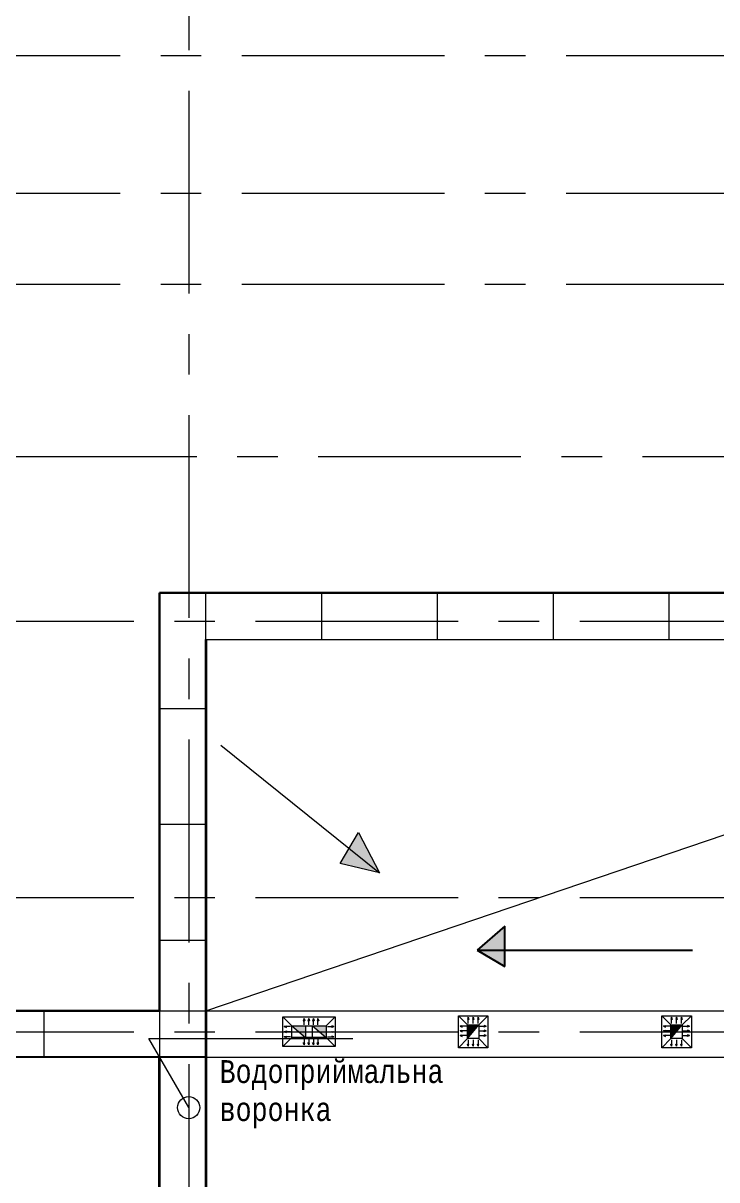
# Model space of a CAD drawing. Header units: millimetres. Extents: x -689206 to 4969298, y -1019800 to 703299.
# Drawn here: x 233312 to 240919, y -346486 to -333808 of the extents above; entities that cross this region are included whole.
import ezdxf

# ---------------------------------------------------------------- set-up
doc = ezdxf.new("R2010")
doc.units = ezdxf.units.MM
doc.linetypes.add('JIS_02_4.0', pattern=[5.5, 4, -1.5])
doc.linetypes.add('осеваяX2', pattern=[101.6, 63.5, -12.7, 12.7, -12.7])
doc.layers.add('кровля', color=211, linetype='Continuous')
doc.layers.add('четотам', color=7, linetype='Continuous')
for name, color, linetype, lineweight in [('РАЗМЕРЫ', 7, 'Continuous', 9), ('сваи', 7, 'JIS_02_4.0', 30), ('стены', 7, 'Continuous', 20)]:
    doc.layers.add(name, color=color, linetype=linetype, lineweight=lineweight)
doc.styles.add('Аннотативный', font='isocteur.ttf', dxfattribs={"width": 0.7, "height": 250})

msp = doc.modelspace()

# ---------------------------------------------------------------- hatches: boundary and pattern name
at = {"layer": 'кровля', "lineweight": 15}
h = msp.add_hatch(color=7, dxfattribs=at)
h.dxf.hatch_style = 1
h.paths.add_polyline_path([(236392.3, -344741.7), (236400.4, -344741.7), (236392.3, -344718)])
h.paths.add_polyline_path([(236384.2, -344741.7), (236392.3, -344741.7), (236392.3, -344718)])
h = msp.add_hatch(color=7, dxfattribs=at)
h.dxf.hatch_style = 1
h.paths.add_polyline_path([(236443.5, -344718), (236435.4, -344741.7), (236443.5, -344741.7)])
h.paths.add_polyline_path([(236443.5, -344718), (236443.5, -344741.7), (236451.7, -344741.7)])
h = msp.add_hatch(color=7, dxfattribs=at)
h.dxf.hatch_style = 1
h.paths.add_polyline_path([(236494.8, -344718), (236486.7, -344741.7), (236494.8, -344741.7)])
h.paths.add_polyline_path([(236494.8, -344718), (236494.8, -344741.7), (236502.9, -344741.7)])
h = msp.add_hatch(color=7, dxfattribs=at)
h.dxf.hatch_style = 1
h.paths.add_polyline_path([(236544.6, -344718), (236536.4, -344741.7), (236544.6, -344741.7)])
h.paths.add_polyline_path([(236544.6, -344718), (236544.6, -344741.7), (236552.7, -344741.7)])
at = {"layer": 'кровля', "lineweight": 15, "true_color": 0x000000}
h = msp.add_hatch(color=18, dxfattribs=at)
h.dxf.hatch_style = 1
h.paths.add_polyline_path([(238191.7, -344726.8), (238199.8, -344726.8), (238191.7, -344703.2)])
h.paths.add_polyline_path([(238183.5, -344726.8), (238191.7, -344726.8), (238191.7, -344703.2)])
h = msp.add_hatch(color=18, dxfattribs=at)
h.dxf.hatch_style = 1
h.paths.add_polyline_path([(238247, -344726.8), (238255.1, -344726.8), (238247, -344703.2)])
h.paths.add_polyline_path([(238238.8, -344726.8), (238247, -344726.8), (238247, -344703.2)])
h = msp.add_hatch(color=18, dxfattribs=at)
h.dxf.hatch_style = 1
h.paths.add_polyline_path([(238302.2, -344703.2), (238294.1, -344726.8), (238302.2, -344726.8)])
h.paths.add_polyline_path([(238302.2, -344703.2), (238302.2, -344726.8), (238310.4, -344726.8)])
h = msp.add_hatch(color=18, dxfattribs=at)
h.dxf.hatch_style = 1
h.paths.add_polyline_path([(240421.7, -344726.8), (240429.8, -344726.8), (240421.7, -344703.2)])
h.paths.add_polyline_path([(240413.5, -344726.8), (240421.7, -344726.8), (240421.7, -344703.2)])
h = msp.add_hatch(color=18, dxfattribs=at)
h.dxf.hatch_style = 1
h.paths.add_polyline_path([(240477, -344726.8), (240485.1, -344726.8), (240477, -344703.2)])
h.paths.add_polyline_path([(240468.8, -344726.8), (240477, -344726.8), (240477, -344703.2)])
h = msp.add_hatch(color=18, dxfattribs=at)
h.dxf.hatch_style = 1
h.paths.add_polyline_path([(240532.2, -344703.2), (240524.1, -344726.8), (240532.2, -344726.8)])
h.paths.add_polyline_path([(240532.2, -344703.2), (240532.2, -344726.8), (240540.4, -344726.8)])
at = {"layer": 'кровля', "lineweight": 15}
h = msp.add_hatch(color=7, dxfattribs=at)
h.dxf.hatch_style = 1
h.paths.add_polyline_path([(236175, -344806.7), (236198.6, -344814.9), (236198.6, -344806.7)])
h.paths.add_polyline_path([(236175, -344806.7), (236198.6, -344806.7), (236198.6, -344798.6)])
h = msp.add_hatch(color=7, dxfattribs=at)
h.dxf.hatch_style = 1
h.paths.add_polyline_path([(236695.3, -344806.7), (236695.3, -344814.9), (236718.9, -344806.7)])
h.paths.add_polyline_path([(236695.3, -344798.6), (236695.3, -344806.7), (236718.9, -344806.7)])
at = {"layer": 'кровля', "lineweight": 15, "true_color": 0x000000}
h = msp.add_hatch(color=18, dxfattribs=at)
h.dxf.hatch_style = 1
h.paths.add_polyline_path([(238103, -344802.6), (238126.6, -344810.7), (238126.6, -344802.6)])
h.paths.add_polyline_path([(238103, -344802.6), (238126.6, -344802.6), (238126.6, -344794.4)])
h = msp.add_hatch(color=18, dxfattribs=at)
h.dxf.hatch_style = 1
h.paths.add_polyline_path([(238103, -344853.8), (238126.6, -344862), (238126.6, -344853.8)])
h.paths.add_polyline_path([(238103, -344853.8), (238126.6, -344853.8), (238126.6, -344845.7)])
h = msp.add_hatch(color=18, dxfattribs=at)
h.dxf.hatch_style = 1
h.paths.add_polyline_path([(238367.3, -344802.6), (238367.3, -344810.7), (238390.9, -344802.6)])
h.paths.add_polyline_path([(238367.3, -344794.4), (238367.3, -344802.6), (238390.9, -344802.6)])
h = msp.add_hatch(color=18, dxfattribs=at)
h.dxf.hatch_style = 1
h.paths.add_polyline_path([(238367.3, -344853.8), (238367.3, -344862), (238390.9, -344853.8)])
h.paths.add_polyline_path([(238367.3, -344845.7), (238367.3, -344853.8), (238390.9, -344853.8)])
h = msp.add_hatch(color=18, dxfattribs=at)
h.dxf.hatch_style = 1
h.paths.add_polyline_path([(240333, -344802.6), (240356.6, -344810.7), (240356.6, -344802.6)])
h.paths.add_polyline_path([(240333, -344802.6), (240356.6, -344802.6), (240356.6, -344794.4)])
h = msp.add_hatch(color=18, dxfattribs=at)
h.dxf.hatch_style = 1
h.paths.add_polyline_path([(240333, -344853.8), (240356.6, -344862), (240356.6, -344853.8)])
h.paths.add_polyline_path([(240333, -344853.8), (240356.6, -344853.8), (240356.6, -344845.7)])
h = msp.add_hatch(color=18, dxfattribs=at)
h.dxf.hatch_style = 1
h.paths.add_polyline_path([(240597.3, -344802.6), (240597.3, -344810.7), (240620.9, -344802.6)])
h.paths.add_polyline_path([(240597.3, -344794.4), (240597.3, -344802.6), (240620.9, -344802.6)])
h = msp.add_hatch(color=18, dxfattribs=at)
h.dxf.hatch_style = 1
h.paths.add_polyline_path([(240597.3, -344853.8), (240597.3, -344862), (240620.9, -344853.8)])
h.paths.add_polyline_path([(240597.3, -344845.7), (240597.3, -344853.8), (240620.9, -344853.8)])
at = {"layer": 'кровля', "lineweight": 15}
h = msp.add_hatch(color=7, dxfattribs=at)
h.dxf.hatch_style = 1
h.paths.add_polyline_path([(236198.6, -344917.3), (236198.6, -344909.2), (236175, -344917.3)])
h.paths.add_polyline_path([(236198.6, -344925.4), (236198.6, -344917.3), (236175, -344917.3)])
h = msp.add_hatch(color=7, dxfattribs=at)
h.dxf.hatch_style = 1
h.paths.add_polyline_path([(236695.3, -344862), (236695.3, -344870.2), (236718.9, -344862)])
h.paths.add_polyline_path([(236695.3, -344853.9), (236695.3, -344862), (236718.9, -344862)])
h = msp.add_hatch(color=7, dxfattribs=at)
h.dxf.hatch_style = 1
h.paths.add_polyline_path([(236718.9, -344917.3), (236695.3, -344909.2), (236695.3, -344917.3)])
h.paths.add_polyline_path([(236718.9, -344917.3), (236695.3, -344917.3), (236695.3, -344925.4)])
at = {"layer": 'кровля', "lineweight": 15, "true_color": 0x000000}
h = msp.add_hatch(color=18, dxfattribs=at)
h.dxf.hatch_style = 1
h.paths.add_polyline_path([(238126.6, -344905.1), (238126.6, -344896.9), (238103, -344905.1)])
h.paths.add_polyline_path([(238126.6, -344913.2), (238126.6, -344905.1), (238103, -344905.1)])
h = msp.add_hatch(color=18, dxfattribs=at)
h.dxf.hatch_style = 1
h.paths.add_polyline_path([(238390.9, -344905.1), (238367.3, -344896.9), (238367.3, -344905.1)])
h.paths.add_polyline_path([(238390.9, -344905.1), (238367.3, -344905.1), (238367.3, -344913.2)])
h = msp.add_hatch(color=18, dxfattribs=at)
h.dxf.hatch_style = 1
h.paths.add_polyline_path([(240356.6, -344905.1), (240356.6, -344896.9), (240333, -344905.1)])
h.paths.add_polyline_path([(240356.6, -344913.2), (240356.6, -344905.1), (240333, -344905.1)])
h = msp.add_hatch(color=18, dxfattribs=at)
h.dxf.hatch_style = 1
h.paths.add_polyline_path([(240620.9, -344905.1), (240597.3, -344896.9), (240597.3, -344905.1)])
h.paths.add_polyline_path([(240620.9, -344905.1), (240597.3, -344905.1), (240597.3, -344913.2)])
at = {"layer": 'кровля', "lineweight": 15}
h = msp.add_hatch(color=7, dxfattribs=at)
h.dxf.hatch_style = 1
h.paths.add_polyline_path([(236392.3, -345006), (236400.4, -344982.4), (236392.3, -344982.4)])
h.paths.add_polyline_path([(236392.3, -345006), (236392.3, -344982.4), (236384.2, -344982.4)])
h = msp.add_hatch(color=7, dxfattribs=at)
h.dxf.hatch_style = 1
h.paths.add_polyline_path([(236443.5, -344982.4), (236435.4, -344982.4), (236443.5, -345006)])
h.paths.add_polyline_path([(236451.7, -344982.4), (236443.5, -344982.4), (236443.5, -345006)])
h = msp.add_hatch(color=7, dxfattribs=at)
h.dxf.hatch_style = 1
h.paths.add_polyline_path([(236494.8, -344982.4), (236486.7, -344982.4), (236494.8, -345006)])
h.paths.add_polyline_path([(236502.9, -344982.4), (236494.8, -344982.4), (236494.8, -345006)])
h = msp.add_hatch(color=7, dxfattribs=at)
h.dxf.hatch_style = 1
h.paths.add_polyline_path([(236544.6, -344982.4), (236536.4, -344982.4), (236544.6, -345006)])
h.paths.add_polyline_path([(236552.7, -344982.4), (236544.6, -344982.4), (236544.6, -345006)])
at = {"layer": 'кровля', "lineweight": 15, "true_color": 0x000000}
h = msp.add_hatch(color=18, dxfattribs=at)
h.dxf.hatch_style = 1
h.paths.add_polyline_path([(238199.8, -344997.2), (238191.7, -344997.2), (238191.7, -345020.8)])
h.paths.add_polyline_path([(238191.7, -344997.2), (238183.5, -344997.2), (238191.7, -345020.8)])
h = msp.add_hatch(color=18, dxfattribs=at)
h.dxf.hatch_style = 1
h.paths.add_polyline_path([(238255.1, -344997.2), (238247, -344997.2), (238247, -345020.8)])
h.paths.add_polyline_path([(238247, -344997.2), (238238.8, -344997.2), (238247, -345020.8)])
h = msp.add_hatch(color=18, dxfattribs=at)
h.dxf.hatch_style = 1
h.paths.add_polyline_path([(238302.2, -344997.2), (238294.1, -344997.2), (238302.2, -345020.8)])
h.paths.add_polyline_path([(238310.4, -344997.2), (238302.2, -344997.2), (238302.2, -345020.8)])
h = msp.add_hatch(color=18, dxfattribs=at)
h.dxf.hatch_style = 1
h.paths.add_polyline_path([(240429.8, -344997.2), (240421.7, -344997.2), (240421.7, -345020.8)])
h.paths.add_polyline_path([(240421.7, -344997.2), (240413.5, -344997.2), (240421.7, -345020.8)])
h = msp.add_hatch(color=18, dxfattribs=at)
h.dxf.hatch_style = 1
h.paths.add_polyline_path([(240485.1, -344997.2), (240477, -344997.2), (240477, -345020.8)])
h.paths.add_polyline_path([(240477, -344997.2), (240468.8, -344997.2), (240477, -345020.8)])
h = msp.add_hatch(color=18, dxfattribs=at)
h.dxf.hatch_style = 1
h.paths.add_polyline_path([(240532.2, -344997.2), (240524.1, -344997.2), (240532.2, -345020.8)])
h.paths.add_polyline_path([(240540.4, -344997.2), (240532.2, -344997.2), (240532.2, -345020.8)])
at = {"layer": 'РАЗМЕРЫ', "lineweight": 20, "ltscale": 150}
h = msp.add_hatch(color=256, dxfattribs=at)
h.dxf.hatch_style = 1
h.paths.add_polyline_path([(236633.8, -344924.5), (236633.8, -344799.5), (236483.8, -344799.5)])
h.paths.add_polyline_path([(236410.1, -344924.5), (236410.1, -344799.5), (236260.1, -344799.5)])
h = msp.add_hatch(color=256, dxfattribs=at)
h.dxf.hatch_style = 1
h.paths.add_polyline_path([(238309.5, -344787), (238184.5, -344787), (238184.5, -344937)])
h = msp.add_hatch(color=256, dxfattribs=at)
h.dxf.hatch_style = 1
h.paths.add_polyline_path([(240539.5, -344787), (240414.5, -344787), (240414.5, -344937)])
at = {"layer": 'сваи', "lineweight": 20, "ltscale": 15000}
h = msp.add_hatch(color=256, dxfattribs=at)
h.dxf.hatch_style = 1
h.paths.add_polyline_path([(236987.9, -342677.3), (236887, -342852.1), (237220, -343120.1)])
h.paths.add_polyline_path([(236887, -342852.1), (236790, -343020.1), (237220, -343120.1)])
h.paths.add_polyline_path([(238595.5, -343970.1), (238291.5, -343970.1), (238595.5, -344145.6)])
h.paths.add_polyline_path([(238595.5, -343705.2), (238291.5, -343970.1), (238595.5, -343970.1)])
h.paths.add_polyline_path([(236783.6, -349391.1), (236415.2, -349662.9), (236783.6, -349662.9)])
h.paths.add_polyline_path([(236783.6, -349662.9), (236415.2, -349662.9), (236783.6, -349875.6)])
h.paths.add_polyline_path([(233457.2, -349341.8), (233457.2, -349618.1), (233935.8, -349618.1)])
h.paths.add_polyline_path([(233935.8, -349618.1), (233457.2, -349618.1), (233457.2, -349853.6)])
h.paths.add_polyline_path([(236235.5, -355480.1), (235931.5, -355480.1), (236235.5, -355655.6)])
h.paths.add_polyline_path([(236235.5, -355215.2), (235931.5, -355480.1), (236235.5, -355480.1)])
h.paths.add_polyline_path([(233768.8, -355252.9), (233768.8, -355428.4), (234072.8, -355428.4)])
h.paths.add_polyline_path([(234072.8, -355428.4), (233768.8, -355428.4), (233768.8, -355693.2)])
h.paths.add_polyline_path([(238595.5, -360535.2), (238291.5, -360800.1), (238595.5, -360800.1)])
h.paths.add_polyline_path([(238595.5, -360800.1), (238291.5, -360800.1), (238595.5, -360975.6)])
h.paths.add_polyline_path([(237220, -361700.1), (236777.2, -361932.2), (236952, -362033.1)])
h.paths.add_polyline_path([(237220, -361700.1), (236952, -362033.1), (237120, -362130.1)])

# ---------------------------------------------------------------- linework, layer by layer
at = {"layer": 'кровля', "color": 7, "lineweight": 15}
for p, q in [((236260.1, -344799.5), (236160.1, -344699.5)), ((236392.3, -344718), (236384.2, -344741.7)), ((236392.3, -344788), (236392.3, -344718)), ((236392.3, -344718), (236400.4, -344741.7)), ((236443.5, -344718), (236435.4, -344741.7)), ((236443.5, -344788), (236443.5, -344718)), ((236443.5, -344718), (236451.7, -344741.7)), ((236494.8, -344718), (236486.7, -344741.7)), ((236494.8, -344788), (236494.8, -344718)), ((236494.8, -344718), (236502.9, -344741.7)), ((236544.6, -344718), (236536.4, -344741.7)), ((236544.6, -344788), (236544.6, -344718)), ((236544.6, -344718), (236552.7, -344741.7)), ((236633.8, -344799.5), (236733.8, -344699.5)), ((236175, -344806.7), (236198.6, -344798.6)), ((236245, -344806.7), (236175, -344806.7)), ((236175, -344806.7), (236198.6, -344814.9)), ((236198.6, -344798.6), (236198.6, -344806.7)), ((236198.6, -344814.9), (236198.6, -344806.7)), ((236384.2, -344741.7), (236392.3, -344741.7)), ((236400.4, -344741.7), (236392.3, -344741.7)), ((236435.4, -344741.7), (236443.5, -344741.7)), ((236451.7, -344741.7), (236443.5, -344741.7)), ((236486.7, -344741.7), (236494.8, -344741.7)), ((236502.9, -344741.7), (236494.8, -344741.7)), ((236536.4, -344741.7), (236544.6, -344741.7)), ((236552.7, -344741.7), (236544.6, -344741.7)), ((236648.9, -344806.7), (236718.9, -344806.7)), ((236718.9, -344806.7), (236695.3, -344798.6)), ((236695.3, -344798.6), (236695.3, -344806.7)), ((236718.9, -344806.7), (236695.3, -344814.9)), ((236695.3, -344814.9), (236695.3, -344806.7)), ((236260.1, -344924.5), (236160.1, -345024.5)), ((236175, -344862), (236198.6, -344853.9)), ((236245, -344862), (236175, -344862)), ((236175, -344862), (236198.6, -344870.2)), ((236175, -344917.3), (236198.6, -344909.2)), ((236245, -344917.3), (236175, -344917.3)), ((236175, -344917.3), (236198.6, -344925.4)), ((236198.6, -344853.9), (236198.6, -344862)), ((236198.6, -344909.2), (236198.6, -344917.3)), ((236198.6, -344925.4), (236198.6, -344917.3)), ((236392.3, -344936), (236392.3, -345006)), ((236443.5, -344936), (236443.5, -345006)), ((236494.8, -344936), (236494.8, -345006)), ((236544.6, -344936), (236544.6, -345006)), ((236633.8, -344924.5), (236733.8, -345024.5)), ((236648.9, -344862), (236718.9, -344862)), ((236648.9, -344917.3), (236718.9, -344917.3)), ((236718.9, -344862), (236695.3, -344870.2)), ((236718.9, -344917.3), (236695.3, -344909.2)), ((236695.3, -344909.2), (236695.3, -344917.3)), ((236718.9, -344917.3), (236695.3, -344925.4)), ((236695.3, -344925.4), (236695.3, -344917.3)), ((236392.3, -345006), (236384.2, -344982.4)), ((236384.2, -344982.4), (236392.3, -344982.4)), ((236392.3, -345006), (236400.4, -344982.4)), ((236400.4, -344982.4), (236392.3, -344982.4)), ((236443.5, -345006), (236435.4, -344982.4)), ((236435.4, -344982.4), (236443.5, -344982.4)), ((236443.5, -345006), (236451.7, -344982.4)), ((236451.7, -344982.4), (236443.5, -344982.4)), ((236494.8, -345006), (236486.7, -344982.4)), ((236486.7, -344982.4), (236494.8, -344982.4)), ((236494.8, -345006), (236502.9, -344982.4)), ((236502.9, -344982.4), (236494.8, -344982.4)), ((236544.6, -345006), (236536.4, -344982.4)), ((236536.4, -344982.4), (236544.6, -344982.4)), ((236544.6, -345006), (236552.7, -344982.4)), ((236552.7, -344982.4), (236544.6, -344982.4))]:
    msp.add_line(p, q, dxfattribs=at)
at = {"layer": 'кровля', "color": 18, "lineweight": 15, "true_color": 0x000000}
for p, q in [((238184.5, -344787), (238084.5, -344687)), ((238191.7, -344703.2), (238183.5, -344726.8)), ((238191.7, -344773.2), (238191.7, -344703.2)), ((238191.7, -344703.2), (238199.8, -344726.8)), ((238247, -344703.2), (238238.8, -344726.8)), ((238247, -344773.2), (238247, -344703.2)), ((238247, -344703.2), (238255.1, -344726.8)), ((238302.2, -344703.2), (238294.1, -344726.8)), ((238302.2, -344773.2), (238302.2, -344703.2)), ((238302.2, -344703.2), (238310.4, -344726.8)), ((238309.5, -344787), (238409.5, -344687)), ((240414.5, -344787), (240314.5, -344687)), ((240421.7, -344703.2), (240413.5, -344726.8)), ((240421.7, -344773.2), (240421.7, -344703.2)), ((240421.7, -344703.2), (240429.8, -344726.8)), ((240477, -344703.2), (240468.8, -344726.8)), ((240477, -344773.2), (240477, -344703.2)), ((240477, -344703.2), (240485.1, -344726.8)), ((240532.2, -344703.2), (240524.1, -344726.8)), ((240532.2, -344773.2), (240532.2, -344703.2)), ((240532.2, -344703.2), (240540.4, -344726.8)), ((240539.5, -344787), (240639.5, -344687)), ((238103, -344802.6), (238126.6, -344794.4)), ((238173, -344802.6), (238103, -344802.6)), ((238103, -344802.6), (238126.6, -344810.7)), ((238103, -344853.8), (238126.6, -344845.7)), ((238126.6, -344794.4), (238126.6, -344802.6)), ((238126.6, -344810.7), (238126.6, -344802.6)), ((238126.6, -344845.7), (238126.6, -344853.8)), ((238183.5, -344726.8), (238191.7, -344726.8)), ((238199.8, -344726.8), (238191.7, -344726.8)), ((238238.8, -344726.8), (238247, -344726.8)), ((238255.1, -344726.8), (238247, -344726.8)), ((238294.1, -344726.8), (238302.2, -344726.8)), ((238310.4, -344726.8), (238302.2, -344726.8)), ((238320.9, -344802.6), (238390.9, -344802.6)), ((238390.9, -344802.6), (238367.3, -344794.4)), ((238367.3, -344794.4), (238367.3, -344802.6)), ((238390.9, -344802.6), (238367.3, -344810.7)), ((238367.3, -344810.7), (238367.3, -344802.6)), ((238390.9, -344853.8), (238367.3, -344845.7)), ((238367.3, -344845.7), (238367.3, -344853.8)), ((240333, -344802.6), (240356.6, -344794.4)), ((240403, -344802.6), (240333, -344802.6)), ((240333, -344802.6), (240356.6, -344810.7)), ((240333, -344853.8), (240356.6, -344845.7)), ((240356.6, -344794.4), (240356.6, -344802.6)), ((240356.6, -344810.7), (240356.6, -344802.6)), ((240356.6, -344845.7), (240356.6, -344853.8)), ((240413.5, -344726.8), (240421.7, -344726.8)), ((240429.8, -344726.8), (240421.7, -344726.8)), ((240468.8, -344726.8), (240477, -344726.8)), ((240485.1, -344726.8), (240477, -344726.8)), ((240524.1, -344726.8), (240532.2, -344726.8)), ((240540.4, -344726.8), (240532.2, -344726.8)), ((240550.9, -344802.6), (240620.9, -344802.6)), ((240620.9, -344802.6), (240597.3, -344794.4)), ((240597.3, -344794.4), (240597.3, -344802.6)), ((240620.9, -344802.6), (240597.3, -344810.7)), ((240597.3, -344810.7), (240597.3, -344802.6)), ((240620.9, -344853.8), (240597.3, -344845.7)), ((240597.3, -344845.7), (240597.3, -344853.8)), ((238184.5, -344937), (238084.5, -345037)), ((238173, -344853.8), (238103, -344853.8)), ((238103, -344853.8), (238126.6, -344862)), ((238103, -344905.1), (238126.6, -344896.9)), ((238173, -344905.1), (238103, -344905.1)), ((238103, -344905.1), (238126.6, -344913.2)), ((238126.6, -344862), (238126.6, -344853.8)), ((238126.6, -344896.9), (238126.6, -344905.1)), ((238126.6, -344913.2), (238126.6, -344905.1)), ((238191.7, -344950.8), (238191.7, -345020.8)), ((238247, -344950.8), (238247, -345020.8)), ((238302.2, -344950.8), (238302.2, -345020.8)), ((238309.5, -344937), (238409.5, -345037)), ((238320.9, -344853.8), (238390.9, -344853.8)), ((238320.9, -344905.1), (238390.9, -344905.1)), ((238390.9, -344853.8), (238367.3, -344862)), ((238367.3, -344862), (238367.3, -344853.8)), ((238390.9, -344905.1), (238367.3, -344896.9)), ((238367.3, -344896.9), (238367.3, -344905.1)), ((238390.9, -344905.1), (238367.3, -344913.2)), ((238367.3, -344913.2), (238367.3, -344905.1)), ((240414.5, -344937), (240314.5, -345037)), ((240403, -344853.8), (240333, -344853.8)), ((240333, -344853.8), (240356.6, -344862)), ((240333, -344905.1), (240356.6, -344896.9)), ((240403, -344905.1), (240333, -344905.1)), ((240333, -344905.1), (240356.6, -344913.2)), ((240356.6, -344862), (240356.6, -344853.8)), ((240356.6, -344896.9), (240356.6, -344905.1)), ((240356.6, -344913.2), (240356.6, -344905.1)), ((240421.7, -344950.8), (240421.7, -345020.8)), ((240477, -344950.8), (240477, -345020.8)), ((240532.2, -344950.8), (240532.2, -345020.8)), ((240539.5, -344937), (240639.5, -345037)), ((240550.9, -344853.8), (240620.9, -344853.8)), ((240550.9, -344905.1), (240620.9, -344905.1)), ((240620.9, -344853.8), (240597.3, -344862)), ((240597.3, -344862), (240597.3, -344853.8)), ((240620.9, -344905.1), (240597.3, -344896.9)), ((240597.3, -344896.9), (240597.3, -344905.1)), ((240620.9, -344905.1), (240597.3, -344913.2)), ((240597.3, -344913.2), (240597.3, -344905.1)), ((238191.7, -345020.8), (238183.5, -344997.2)), ((238183.5, -344997.2), (238191.7, -344997.2)), ((238191.7, -345020.8), (238199.8, -344997.2)), ((238199.8, -344997.2), (238191.7, -344997.2)), ((238247, -345020.8), (238238.8, -344997.2)), ((238238.8, -344997.2), (238247, -344997.2)), ((238247, -345020.8), (238255.1, -344997.2)), ((238255.1, -344997.2), (238247, -344997.2)), ((238302.2, -345020.8), (238294.1, -344997.2)), ((238294.1, -344997.2), (238302.2, -344997.2)), ((238302.2, -345020.8), (238310.4, -344997.2)), ((238310.4, -344997.2), (238302.2, -344997.2)), ((240421.7, -345020.8), (240413.5, -344997.2)), ((240413.5, -344997.2), (240421.7, -344997.2)), ((240421.7, -345020.8), (240429.8, -344997.2)), ((240429.8, -344997.2), (240421.7, -344997.2)), ((240477, -345020.8), (240468.8, -344997.2)), ((240468.8, -344997.2), (240477, -344997.2)), ((240477, -345020.8), (240485.1, -344997.2)), ((240485.1, -344997.2), (240477, -344997.2)), ((240532.2, -345020.8), (240524.1, -344997.2)), ((240524.1, -344997.2), (240532.2, -344997.2)), ((240532.2, -345020.8), (240540.4, -344997.2)), ((240540.4, -344997.2), (240532.2, -344997.2))]:
    msp.add_line(p, q, dxfattribs=at)
at = {"layer": 'кровля', "color": 7, "lineweight": 15}
for points in [[(236733.8, -344699.5), (236733.8, -345024.5), (236160.1, -345024.5), (236160.1, -344699.5)], [(236633.8, -344799.5), (236633.8, -344924.5), (236260.1, -344924.5), (236260.1, -344799.5)]]:
    msp.add_lwpolyline(points, close=True, dxfattribs=at)
at = {"layer": 'кровля', "color": 18, "lineweight": 15, "true_color": 0x000000}
for points in [[(238084.5, -344687), (238409.5, -344687), (238409.5, -345037), (238084.5, -345037)], [(240314.5, -344687), (240639.5, -344687), (240639.5, -345037), (240314.5, -345037)], [(238184.5, -344787), (238309.5, -344787), (238309.5, -344937), (238184.5, -344937)], [(240414.5, -344787), (240539.5, -344787), (240539.5, -344937), (240414.5, -344937)]]:
    msp.add_lwpolyline(points, close=True, dxfattribs=at)
at = {"layer": 'РАЗМЕРЫ', "linetype": 'осеваяX2', "lineweight": 5, "ltscale": 35}
for p, q in [((185925.3, -334160.6), (253128, -334161.7)), ((252995.3, -338560), (185925.3, -338560))]:
    msp.add_line(p, q, dxfattribs=at)
at = {"layer": 'РАЗМЕРЫ', "lineweight": 20, "ltscale": 150}
for p, q in [((235317, -340562), (235317, -340052)), ((236587, -340562), (236587, -340052)), ((237857, -340562), (237857, -340052)), ((239127, -340562), (239127, -340052)), ((240397, -340562), (240397, -340052)), ((235318.1, -341322), (234807, -341322)), ((235318.1, -342592), (234807, -342592)), ((235315.5, -343862), (234804.4, -343862)), ((233537.1, -344631.6), (233537.1, -345141.6)), ((234807.1, -344631.6), (234807.1, -345141.6)), ((234807.1, -344631.6), (247309.2, -344631.6)), ((235128, -345694.2), (234689.8, -344935.3)), ((234689.8, -344935.3), (236927, -344935.3)), ((235317, -345141.6), (247309.2, -345141.5))]:
    msp.add_line(p, q, dxfattribs=at)
at = {"layer": 'РАЗМЕРЫ', "lineweight": 25, "ltscale": 150}
for p, q in [((238595.5, -343705.2), (238291.5, -343970.1)), ((238595.5, -344145.6), (238595.5, -343705.2)), ((238291.5, -343970.1), (240651.9, -343970.1)), ((238291.5, -343970.1), (238595.5, -344145.6))]:
    msp.add_line(p, q, dxfattribs=at)
at = {"layer": 'РАЗМЕРЫ', "lineweight": 35, "ltscale": 150}
for p, q in [((234807.1, -360325.9), (234807.1, -345141.6)), ((235317, -345141.6), (235317, -359815.9))]:
    msp.add_line(p, q, dxfattribs=at)
at = {"layer": 'РАЗМЕРЫ', "lineweight": 20, "ltscale": 150}
msp.add_circle((235128, -345694.2), 122, dxfattribs=at)
at = {"layer": 'сваи', "lineweight": 20, "ltscale": 15000}
for p, q in [((235317, -344631.6), (247309.2, -340562)), ((235480, -341720.1), (237220, -343120.1)), ((236790, -343020.1), (236987.9, -342677.3)), ((236987.9, -342677.3), (237220, -343120.1)), ((237220, -343120.1), (236790, -343020.1))]:
    msp.add_line(p, q, dxfattribs=at)
at = {"layer": 'стены', "linetype": 'осеваяX2', "lineweight": 5, "ltscale": 35}
for p, q in [((235128, -330993.1), (235128, -380834.4)), ((185925.3, -335670), (253128, -335670)), ((185925.3, -336670), (253128, -336670)), ((186075.3, -340362), (253128, -340362)), ((186075.3, -343389.5), (253128, -343389.5)), ((186075.3, -344862), (253128, -344862))]:
    msp.add_line(p, q, dxfattribs=at)
at = {"layer": 'стены', "lineweight": 30}
for p, q in [((244590, -340052), (234807, -340052)), ((234807, -340052), (234807, -343078.7)), ((234807, -343078.7), (234807.1, -344631.6)), ((231252.2, -344631.6), (234807.1, -344631.6))]:
    msp.add_line(p, q, dxfattribs=at)
at = {"layer": 'стены', "lineweight": 35}
msp.add_line((235317, -340562), (235317, -345141.6), dxfattribs=at)
at = {"layer": 'стены', "lineweight": 20}
for q in [(247309.2, -340562), (247819.2, -340562)]:
    msp.add_line((235317, -340562), q, dxfattribs=at)
at = {"layer": 'стены', "lineweight": 25}
msp.add_line((235317, -345141.6), (231276.7, -345141.6), dxfattribs=at)
at = {"layer": 'четотам', "color": 7, "lineweight": 15}
for points in [[(236260.1, -344799.5), (236410.1, -344799.5), (236410.1, -344924.5), (236260.1, -344924.5), (236260.1, -344799.5), (236410.1, -344924.5)], [(236483.8, -344799.5), (236633.8, -344799.5), (236633.8, -344924.5), (236483.8, -344924.5), (236483.8, -344799.5), (236633.8, -344924.5)]]:
    msp.add_lwpolyline(points, dxfattribs=at)
at = {"layer": 'четотам', "color": 18, "lineweight": 15, "true_color": 0x000000}
for points in [[(238184.5, -344937), (238184.5, -344787), (238309.5, -344787), (238309.5, -344937), (238184.5, -344937), (238309.5, -344787)], [(238184.5, -344937), (238184.5, -344787), (238309.5, -344787), (238309.5, -344937), (238184.5, -344937), (238309.5, -344787)], [(240414.5, -344937), (240414.5, -344787), (240539.5, -344787), (240539.5, -344937), (240414.5, -344937), (240539.5, -344787)], [(240414.5, -344937), (240414.5, -344787), (240539.5, -344787), (240539.5, -344937), (240414.5, -344937), (240539.5, -344787)]]:
    msp.add_lwpolyline(points, dxfattribs=at)

# ---------------------------------------------------------------- texts
at = {"layer": 'РАЗМЕРЫ', "lineweight": 20, "ltscale": 150, "insert": (235466.4, -345174), "char_height": 250, "width": 850, "attachment_point": 1, "style": 'Аннотативный'}
msp.add_mtext('Водоприймальна воронка', dxfattribs=at)

doc.saveas('drawing.dxf')
